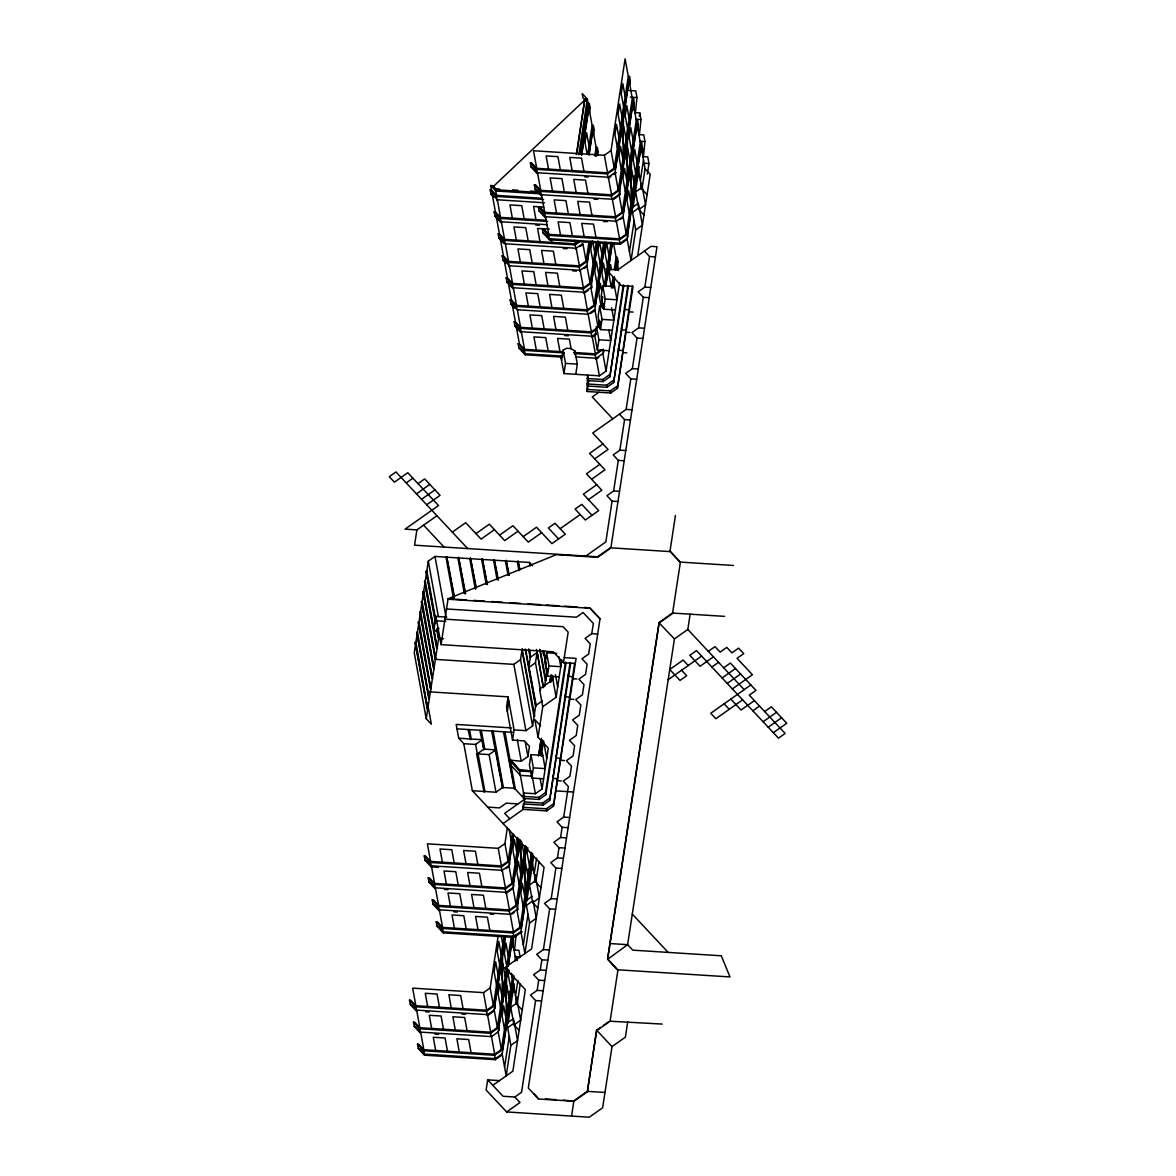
<?xml version="1.0" encoding="UTF-8"?>
<svg xmlns="http://www.w3.org/2000/svg" width="1176" height="1176" viewBox="0 0 1176 1176"><rect width="100%" height="100%" fill="white"/><g stroke="black" fill="none" stroke-linecap="round" stroke-linejoin="round"><path stroke-width="1.5" d="M514.485 950.546L516.117 934.92M516.984 838.12L516.808 852.629L514.397 839.429L512.839 849.616L515.235 862.817M521.218 841.987L520.792 874.621L518.395 861.42L516.837 871.622L519.233 884.808M525.452 845.853L524.79 896.612L522.394 883.411L520.836 893.613L523.232 906.799M635.349 113.161L636.98 97.534L635.79 90.934L629.042 90.508M639.347 135.152L640.979 119.526L639.788 112.925L634.717 112.602M643.345 157.143L644.977 141.517L643.772 134.917L638.715 134.593M542.327 756.021L541.724 752.728L541.827 755.315M614.122 287.164L613.519 283.872L613.666 287.767L614.578 286.576L602.774 285.812L601.215 296.014L603.611 309.2L615.415 309.964M436.957 515.735L416.907 529.891L414.555 545.179L597.584 556.821L610.947 547.384L657.002 246.71L651.092 246.328L617.665 269.936L605.861 269.186L621.237 285.606L633.041 286.356L617.429 388.271L610.756 393.005L587.133 391.49L587.559 375.085L588.691 381.303L587.133 391.49M532.537 565.73L529.465 562.451L434.988 556.439L428.299 561.158L414.261 652.886L426.226 718.727L431.357 724.195L427.505 703.028M446.792 617.121L435.928 616.43L433.679 632.159L439.015 628.396M575.299 663.47L563.48 662.72L553.235 651.783L441.059 644.639L448.085 598.775L466.255 599.922M576.328 154.644L584.869 98.887L576.769 153.762M578.783 154.791L587.324 99.034L582.208 93.566L583.002 97.961L588.132 103.444L589.352 103.517L590.161 107.913L589.323 113.308M580.327 154.394L588.132 103.444L587.324 99.034L586.104 98.96M581.65 153.88L589.352 103.517M581.65 155.394L588.926 107.839L590.161 107.913M587.706 154.306L592.131 125.435L588.926 107.839M588.941 154.291L593.351 125.509L592.131 125.435M589.014 155.305L592.924 129.83L594.159 129.904L593.321 135.299M429.02 691.811L508.091 696.839L506.518 707.041L512.53 740.101L524.349 740.865L529.465 746.334L527.906 756.521L521.218 761.24L509.326 760.034L514.456 788.243L524.702 799.195L523.144 809.382L503.093 823.538M507.326 711.436L508.885 701.249M561.555 360.385L563.113 350.183L566.641 348.243L570.58 348.493L574.917 350.948L577.313 364.134L575.755 374.336M594.821 155.923L596.114 147.426L592.924 129.83M595.967 156.496L597.349 147.5L596.114 147.426M596.364 155.423L596.923 151.822L598.143 151.895L597.599 155.497M619.576 282.784L606.052 371.116L599.378 375.835L563.951 373.571L565.509 363.384L563.113 350.183M508.091 696.839L514.088 729.914L525.907 730.663L532.581 725.945L520.542 659.663L522.188 648.858M512.53 740.101L514.088 729.914M579.4 241.051L575.387 243.873L504.548 239.36L499.418 233.892L498.183 233.818L498.991 238.214L500.212 238.287L503.416 255.883L508.532 261.366L579.386 265.864L586.074 261.146L588.926 242.462M590.337 241.447L587.294 261.234L579.224 266.937L508.37 262.424L502.181 255.809L503.416 255.883M502.181 255.809L502.99 260.205L504.21 260.278L507.415 277.874L512.53 283.357L583.384 287.855L590.073 283.137L586.868 265.541L590.514 241.771M574.403 354.344L574.917 350.948M592.087 241.065L590.793 249.562L593.189 262.762M532.581 725.945L535.712 705.556L528.788 667.483L530.347 657.296L528.921 649.461M590.073 283.137L596.305 242.374M438.486 867.344L431.225 866.888L425.036 860.273L424.242 855.863L425.462 855.952L430.592 861.42L501.432 865.933L508.12 861.214L504.93 843.618L507.4 827.434M614.254 168.124L611.05 150.528L625.103 58.8L628.293 76.396L614.254 168.124L607.566 172.843L536.712 168.33L531.596 162.861L530.361 162.788L531.17 167.183L537.359 173.798L536.55 169.403L530.361 162.788M592.101 287.62L591.293 283.225L597.629 241.844M507.415 277.874L506.18 277.801L506.974 282.196L508.208 282.284L511.413 299.865L516.529 305.348L587.383 309.861L594.071 305.128L590.866 287.547L598.025 240.771M599.216 242.668L597.908 251.164L600.304 264.365M540.504 690.459L535.477 662.764L537.109 652.048L543.239 687.71M508.12 861.214L512.28 834.034M594.071 305.128L603.435 243.976M509.884 864.228L509.355 861.288L513.486 834.313M623.75 114.248L615.474 168.197L607.404 173.901L536.55 169.403M624.838 107.045L629.528 76.469L628.293 76.396M409.498 1000.173L415.701 1006.788L416.495 1011.184L410.306 1004.569L409.498 1000.173L410.733 1000.247L415.863 1005.73L486.702 1010.228L493.391 1005.509L490.186 987.913L498.183 935.758M428.226 877.869L434.429 884.47L435.223 888.88L429.034 882.265L428.226 877.869L429.46 877.943L434.591 883.411L505.43 887.924L512.119 883.205L508.929 865.61L513.603 835.033M534.36 184.779L540.548 191.394L541.357 195.789L535.154 189.174L534.36 184.779L535.595 184.852L540.71 190.336L611.564 194.834L618.253 190.115L615.048 172.519L629.101 80.791L630.321 80.865L629.777 84.466M604.934 242.256L595.291 305.216L587.221 310.92L516.367 306.407L510.178 299.792L511.413 299.865M599.099 320.328L598.055 327.134L594.865 309.538L605.052 242.976M544.032 651.195L543.518 654.606L546.59 657.884M564.26 657.619L576.078 658.369L553.44 806.163L546.752 810.881L523.144 809.382L523.291 803.914L542.959 805.163L549.648 800.444L570.727 662.852M493.391 1005.509L504.063 935.861M512.119 883.205L518.881 839.032M618.253 190.115L632.291 98.387L629.101 80.791M602.744 296.543L601.186 306.745L598.79 293.544L600.348 283.357L601.539 289.957M611.064 242.197L604.302 286.356L601.906 273.155L603.464 262.968L605.861 276.169M495.155 1008.523L494.626 1005.598L502.608 953.427M503.71 946.239L505.092 937.243M513.883 886.219L513.353 883.279L519.954 840.12M620.281 194.599L619.473 190.203L633.526 98.461L632.291 98.387M413.496 1022.164L419.685 1028.78L420.493 1033.175L414.305 1026.56L413.496 1022.164L414.731 1022.238L419.861 1027.721L490.701 1032.219L497.389 1027.501L494.185 1009.905L505.489 936.169M432.224 899.861L438.428 906.475L439.221 910.871L433.033 904.256L432.224 899.861L433.459 899.934L438.589 905.402L509.428 909.915L516.117 905.197L512.912 887.601L520.204 840.032M539.593 206.844L544.708 212.327L615.562 216.825L622.251 212.106L619.046 194.51L633.1 102.782L634.32 102.871L633.217 110.059M599.29 327.207L600.113 321.812M602.318 307.421L602.876 303.82M605.625 285.841L612.24 242.668M544.562 686.666L547.281 668.938M599.378 328.133L600.421 321.327M602.435 308.141L603.023 304.349M605.743 286.562L612.387 243.197M521.527 841.031L519.954 851.233L522.365 864.433M543.621 778.806L531.817 778.056L533.375 767.869L530.979 754.669L542.783 755.418M565.465 662.191L545.488 792.653L538.799 797.372L523.055 796.372L523.57 792.977L535.374 793.727L542.062 789.008L548.31 748.23L538.064 737.293L542.739 706.717L539.549 689.121L552.911 679.669L553.44 676.274M559.232 676.891L547.428 676.126L548.986 665.939L546.59 652.739L556.704 653.386M609.183 350.727L597.364 349.978L598.922 339.791L596.526 326.59L599.907 326.796M612.299 330.338L600.495 329.589L602.053 319.402L599.657 306.201L604.714 306.524M603.611 309.2L605.17 299.013L602.774 285.812M499.491 1080.612L487.687 1079.862L486.129 1090.049L506.621 1111.937L589.279 1117.2L602.641 1107.763L612.005 1046.611L625.382 1037.159L627.719 1021.87M538.505 756.036L541.004 739.704M549.898 681.624L550.736 676.171M538.873 754.683L541.372 738.352M549.986 682.08L551.103 674.818M497.389 1027.501L511.178 937.478M516.117 905.197L525.216 845.735M622.251 212.106L636.289 120.378L633.1 102.782M539.887 755.124L542.224 739.822M551.074 682.065L552.117 675.274M611.417 287.958L612.99 277.771M614.284 269.275L616.106 257.382L613.549 243.314M499.153 1030.514L498.624 1027.589L507.429 970.024M507.988 966.422L512.663 935.846M518.146 909.68L517.352 905.27L526.157 847.72M632.012 156.437L623.471 212.194L615.401 217.898L544.547 213.385L538.358 206.77L539.152 211.166L545.355 217.781L544.547 213.385M632.835 151.042L637.524 120.452L636.289 120.378M502.064 1054.931L495.331 1059.679L424.492 1055.166L418.303 1048.551L417.495 1044.156L418.73 1044.229L423.845 1049.712L494.699 1054.225L501.388 1049.492L498.183 1031.911L507.826 968.95M508.326 965.658L512.236 940.168L513.456 940.256L512.369 947.444M522.144 931.671L514.059 937.375L443.22 932.862L437.031 926.247L436.222 921.852L437.457 921.925L442.573 927.394L513.427 931.907L520.115 927.188L516.911 909.592L526.554 846.647M543.591 228.85L548.707 234.318L619.561 238.831L626.235 234.097L623.045 216.516L637.083 124.774L638.318 124.862L637.495 130.257M612.652 288.046L614.298 277.257M615.401 270.054L617.341 257.471L616.106 257.382M541.21 756.124L543.547 740.836L546.752 758.417M606.052 371.116L602.862 353.52L603.376 350.125M613.005 287.267L614.563 277.08M615.607 270.274L616.9 261.792L618.135 261.866L617.033 269.054M639.259 116.321L639.788 112.925M509.135 970.053L508.355 975.154L510.751 988.34M527.862 847.749L527.083 852.835L529.479 866.036M501.388 1049.492L512.824 974.757M514.912 961.159L515.426 957.764L512.236 940.168M520.115 927.188L531.552 852.438M626.235 234.097L640.288 142.369L637.083 124.774M542.739 706.717L556.116 697.265L561.834 659.898M513.912 975.83L502.608 1049.58L494.537 1055.284L423.683 1050.771L417.495 1044.156M532.64 853.526L521.35 927.261L513.265 932.965L442.411 928.467L436.222 921.852M627.999 237.111L627.47 234.186L641.523 142.458L640.288 142.369M513.544 1018.592L506.871 1023.326L510.869 1045.317L506.18 1075.893L502.181 1053.902L513.883 977.447M532.272 896.288L525.599 901.007L529.597 922.998L524.908 953.574L520.909 931.583L532.61 855.143M638.406 203.213L631.718 207.931L635.716 229.923L631.042 260.499L627.043 238.507L641.082 146.765L642.317 146.853L641.493 152.248M508.091 1023.399L514.162 983.827M526.819 901.095L533.434 857.921M563.48 662.72L568.17 632.144L563.039 626.676L444.969 619.149M632.953 208.005L639.288 166.639M587.412 380.554L603.17 381.553L609.844 376.835L623.207 285.018M523.423 798.445L539.167 799.445L545.855 794.726L566.112 662.455M609.844 376.835L623.868 285.298M504.577 1067.088L509.267 1036.512M515.5 995.749L517.852 980.461M523.305 944.784L527.995 914.208M534.242 873.43L536.579 858.142M629.439 251.693L634.114 221.117M640.361 180.354L643.492 159.965M515.75 1004.216L516.852 997.013M534.477 881.897L535.58 874.709M640.611 188.821L641.435 183.427M522.232 1010.008L517.102 1004.539L520.233 984.15M540.96 887.704L535.83 882.235L538.961 861.846M647.079 194.628L641.964 189.145L645.08 168.771L641.082 146.765M549.648 800.444L570.081 662.47M587.28 386.022L606.963 387.272L613.637 382.553L627.837 285.356M613.637 382.553L628.469 285.724M647.359 174.048L648.976 163.508L647.77 156.908L642.713 156.584M553.44 806.163L574.652 663.102M617.429 388.271L632.409 285.974M637.715 255.78L650.21 174.239L645.08 168.771M543.062 990.751L537.153 990.383L530.479 995.102L535.595 1000.57L521.556 1092.298L514.867 1097.032L503.063 1096.267L487.687 1079.862M537.153 990.383L538.726 980.196L533.595 974.713L540.284 969.994L546.178 970.376M540.284 969.994L541.842 959.807L536.712 954.339L543.4 949.605L549.31 949.987M543.4 949.605L549.648 908.842L544.517 903.374L551.206 898.655L557.115 899.023M551.206 898.655L555.88 868.079L550.765 862.596L557.453 857.877L563.348 858.26M557.453 857.877L559.012 847.69L553.881 842.222L560.57 837.488L566.479 837.871M560.57 837.488L562.128 827.301L557.012 821.833L563.686 817.114L569.596 817.482M563.686 817.114L568.375 786.538L563.245 781.055L569.934 776.336L571.492 766.149L566.376 760.681L573.05 755.962L574.623 745.76L569.493 740.292L576.181 735.573L577.739 725.371L572.609 719.903L579.298 715.184L580.856 704.997L575.74 699.529L582.414 694.795L583.987 684.608L578.857 679.14L585.545 674.421L587.103 664.22L581.973 658.751L588.661 654.032L590.22 643.845L585.104 638.362L591.778 633.644L597.687 634.026M591.778 633.644L593.351 623.456L583.09 612.505L576.416 617.224L446.527 608.962M619.531 491.333L613.637 490.951L606.948 495.669L612.079 501.152L605.831 541.915L585.78 556.072M613.637 490.951L618.311 460.375L613.196 454.906L619.87 450.188L625.779 450.555M619.87 450.188L624.559 419.611L619.429 414.128M594.703 458.875L608.065 449.438L592.704 433.018L626.117 409.41L630.806 378.834L625.676 373.365L632.365 368.647L638.259 369.014M632.365 368.647L637.039 338.071L631.924 332.587L638.612 327.869L644.507 328.251M638.612 327.869L643.287 297.293L638.156 291.824L644.845 287.106L650.754 287.473M644.845 287.106L649.534 256.53L644.404 251.061M600.657 1027.354L596.644 1030.191L587.353 1091.798L573.991 1101.236L538.564 1098.987L528.318 1088.05L600.025 618.738L589.779 607.786L584.325 607.448M571.565 1116.068L573.903 1100.78L587.28 1091.343L604.993 1092.475M596.717 1030.646L610.094 1021.209L617.9 970.244L607.654 959.293L659.148 622.957L672.525 613.505L680.331 562.554L669.997 551.147L675.45 515.47M690.15 614.181L687.813 629.469L674.436 638.906L627.616 944.681L607.654 959.293M426.226 718.727L439.236 634.599M561.143 358.18L562.716 356.108L525.319 353.726L520.204 348.258L518.969 348.184L518.175 343.774L519.395 343.862L524.525 349.331L563.319 351.8M599.657 306.201L598.099 316.403L600.495 329.589M596.526 326.59L594.968 336.777L597.364 349.978M546.59 652.739L545.032 662.941L547.428 676.126M530.979 754.669L529.42 764.856L531.817 778.056M539.843 192.555L496.243 189.777L493.244 186.587L585.031 99.798M536.712 168.33L533.522 150.749L604.376 155.247L611.05 150.528M531.17 167.183L532.39 167.257L537.52 172.74L608.36 177.238L615.048 172.519M610.903 176.4L608.198 178.311L607.404 173.901M613.593 174.504L616.283 172.607M540.548 191.394L611.402 195.907L619.473 190.203M535.154 189.174L536.388 189.262L541.519 194.731L612.358 199.244L619.046 194.51M613.549 199.347L617.591 196.495M498.183 233.818L504.372 240.433L575.226 244.931L579.268 242.08M500.212 238.287L505.342 243.77L576.196 248.268L582.87 243.55L586.074 261.146M580.062 246.49L582.752 244.579M539.152 211.166L540.387 211.254L545.517 216.722L616.356 221.235L623.045 216.516M620.237 219.442L622.927 217.545M632.526 212.327L639.2 207.608L638.671 204.668M638.847 209.534L645.521 204.815L642.331 187.219L635.643 191.938L638.847 209.534L643.963 215.002M626.926 239.536L620.193 244.285L549.339 239.772L543.15 233.157L542.356 228.761L548.545 235.376L619.399 239.889L627.47 234.186M635.716 229.923L642.405 225.204L639.524 209.357M504.21 260.278L509.34 265.761L580.18 270.274L586.868 265.541M584.06 268.481L586.75 266.57M627.043 238.507L620.355 243.226L549.501 238.713L544.385 233.245L543.15 233.157M506.18 277.801L512.369 284.416L583.222 288.928L591.293 283.225M508.208 282.284L513.339 287.752L584.178 292.265L590.866 287.547M588.059 290.472L584.016 293.324L583.222 288.928M510.178 299.792L510.972 304.187L512.207 304.275L517.337 309.744L588.176 314.257L594.865 309.538M590.705 313.419L594.747 310.567M512.207 304.275L515.411 321.871L520.527 327.34L591.381 331.853L596.732 328.075M515.411 321.871L514.177 321.783L520.365 328.398L591.219 332.911L595.247 330.059M514.177 321.783L514.97 326.178L516.205 326.266L521.321 331.735L592.175 336.248L596.188 333.411M596.056 334.454L592.013 337.306L591.219 332.911M406.205 482.895L412.894 478.176M573.579 352.447L595.379 353.844L600.715 350.066M575.226 353.623L595.218 354.902L601.936 350.154M418.024 483.645L424.698 478.926L440.074 495.346L426.712 504.783M576.196 356.96L596.173 358.239L602.862 353.52M598.702 357.401L596.011 359.297L595.218 354.902M416.466 493.846L429.828 484.394M421.581 499.315L434.958 489.877M587.044 378.481L602.788 379.48L609.477 374.762M586.898 383.949L606.581 385.199L613.269 380.48M598.937 392.24L592.263 396.974L612.755 418.847M586.75 389.418L610.373 390.917L617.062 386.198M452.319 532.14L465.696 522.703L481.058 539.122L494.435 529.685M475.942 533.654L489.304 524.202L504.68 540.622L518.043 531.185M602.95 443.955L589.573 453.407L604.949 469.812L591.572 479.264M435.561 623.265L426.124 571.315L426.815 570.816L435.605 619.193M454.392 596.644L446.689 556.66L445.983 557.145L453.48 598.349M465.637 593.821L458.581 557.409L457.876 557.909L464.388 593.733M436.605 647.8L424.565 581.503L425.256 581.018L437.149 648.358L433.885 630.454M499.55 535.154L512.927 525.716L528.303 542.121L541.666 532.684M599.819 464.344L586.457 473.781L601.833 490.201L588.456 499.638M423.007 591.69L423.698 591.205L435.576 658.56L423.007 591.69L435.046 657.987M476.221 587.412L470.474 558.174L469.768 558.659L475.31 589.117M421.434 601.891L422.14 601.392L434.017 668.747L421.434 601.891L433.488 668.174M487.452 584.575L482.366 558.923L481.66 559.423L486.217 584.501M523.173 536.653L536.535 527.215L551.911 543.635L565.288 534.183L555.028 523.246L548.354 527.965L558.6 538.902M596.702 484.733L583.34 494.17L598.702 510.59L585.339 520.027L575.093 509.076L581.767 504.357L592.013 515.308M419.876 612.079L420.582 611.593L432.459 678.934L419.876 612.079L431.93 678.376M498.374 579.959L494.258 559.673L493.553 560.173L497.139 579.886M418.318 622.28L419.009 621.781L430.901 689.136L418.318 622.28L430.372 688.563M509.281 575.343L506.136 560.438L505.445 560.937L508.047 575.27M560.158 528.715L580.209 514.559M416.76 632.467L417.451 631.968L429.343 699.323L416.76 632.467L428.799 698.75M519.865 568.934L518.028 561.187L517.337 561.687L518.954 570.654M415.201 642.655L415.892 642.169L427.785 709.51L415.201 642.655L427.241 708.952M437.075 629.219L438.707 638.171L437.237 628.146M448.085 598.775L556.336 554.66L597.673 557.292L611.035 547.84L670.085 551.603M522.688 649.755L521.982 650.24L534.022 716.537L534.727 716.037L522.144 649.181M434.797 659.339L513.853 664.381L520.542 659.663M530.347 657.296L537.035 652.577L536.462 649.431M528.788 667.483L535.477 662.764M475.604 744.437L482.292 739.719L483.998 749.127L477.324 753.845L475.604 744.437L463.8 743.688L458.684 738.219L456.17 724.416L511.634 727.944M535.712 705.556L542.386 700.837M724.622 616.371L672.437 613.049L659.075 622.486L607.566 958.837L617.9 970.244M478.059 753.889L484.894 791.507L484.056 792.095L476.574 753.801L489.128 754.595L495.816 749.876L502.652 787.494L495.963 792.212L472.34 790.713L463.8 743.688M668.203 679.684L701.616 656.076M708.305 651.357L714.993 646.638L720.109 652.107L726.797 647.388L731.928 652.856L738.601 648.138L743.732 653.606L737.043 658.325L752.419 674.745L732.369 688.901M713.435 656.825L700.058 666.263L689.812 655.326L696.501 650.607L778.468 738.16L785.156 733.442L749.288 695.134L755.977 690.415L730.355 663.058L723.681 667.777M711.862 667.027L718.551 662.294M524.702 801.958L542.592 803.09L549.28 798.372M722.108 677.964L735.485 668.527M522.761 807.309L546.384 808.809L553.073 804.09M727.238 683.432L740.601 673.995M430.592 861.42L427.388 843.824L498.242 848.337L504.93 843.618M750.861 684.947L710.745 713.259L715.875 718.727L742.615 699.852M424.242 855.863L430.431 862.478L501.27 866.991L509.355 861.288M425.036 860.273L426.271 860.347L431.386 865.815L502.24 870.328L508.929 865.61M506.106 868.535L508.811 866.638M754.419 700.602L741.042 710.039L730.796 699.103M752.861 710.789L759.534 706.07M434.429 884.47L505.268 888.982L513.353 883.279M429.034 882.265L430.269 882.338L435.385 887.807L506.239 892.319L512.912 887.601M512.81 888.63L506.077 893.378L505.268 888.982M764.665 711.553L771.353 706.82L786.715 723.24L773.352 732.677M763.106 721.741L776.469 712.303M768.222 727.209L781.599 717.772M438.428 906.475L509.267 910.974L517.352 905.27M433.033 904.256L434.253 904.329L439.383 909.812L510.237 914.311L516.911 909.592M511.413 914.428L514.103 912.532M526.392 905.402L533.081 900.684L536.271 918.28L529.597 922.998M532.713 902.624L539.402 897.891L536.197 880.31L529.509 885.028L532.713 902.624L537.844 908.092M520.909 931.583L514.221 936.302L443.381 931.804L438.251 926.32L437.031 926.247M415.863 1005.73L412.658 988.134L483.512 992.632L490.186 987.913M415.701 1006.788L486.541 1011.301L494.626 1005.598M410.306 1004.569L411.526 1004.642L416.657 1010.125L487.511 1014.638L494.185 1009.905M494.067 1010.934L487.349 1015.697L486.541 1011.301M419.685 1028.78L490.539 1033.292L498.624 1027.589M414.305 1026.56L415.525 1026.648L420.655 1032.116L491.509 1036.629L498.183 1031.911M507.665 1027.721L514.353 1023.002L513.824 1020.062M513.986 1024.928L520.674 1020.209L517.469 1002.613L510.781 1007.332L513.986 1024.928L519.101 1030.397M510.869 1045.317L517.543 1040.598L514.676 1024.752M502.181 1053.902L495.493 1058.62L424.654 1054.108L419.523 1048.639L418.303 1048.551M492.817 1085.33L512.868 1071.174L525.349 989.633L504.857 967.745L531.596 948.856L544.076 867.315L472.34 790.713M603.332 1025.472L608.668 1021.694M506.621 1111.937L519.998 1102.5L514.867 1097.032M630.233 97.108L636.98 97.534M635.922 119.202L640.979 119.526M636.04 129.507L639.421 129.713M639.92 141.194L644.977 141.517M643.919 163.185L648.976 163.508M632.085 176.282L640.508 176.812M584.59 176.797L588.22 177.032M542.092 198.274L496.551 195.378L491.421 189.909L490.627 185.514L493.082 185.661L496.243 189.777M496.066 188.851L499.712 189.086M512.427 189.895L517.866 190.247M530.596 191.056L536.035 191.409M493.464 196.877L490.995 194.231L490.201 189.836L491.421 189.909M490.627 185.514L495.743 190.982L541.166 193.878M594.027 199.141L597.673 199.376M490.995 194.231L492.23 194.305L497.345 199.773L500.55 217.369L546.09 220.265M490.201 189.836L496.39 196.436L543.621 199.45M497.345 199.773L544.576 202.786M543.694 207.079L533.566 206.432L535.962 219.633M494.185 211.827L500.388 218.442L501.182 222.837L494.993 216.222L494.185 211.827L495.419 211.9L500.55 217.369M603.479 221.485L607.11 221.72M494.993 216.222L496.213 216.296L501.344 221.779L504.548 239.36M500.388 218.442L547.619 221.441M501.344 221.779L546.884 224.675M535.697 225.028L539.328 225.263M549.368 229.173L537.564 228.423L539.96 241.624M563.304 248.533L566.95 248.753M649.534 256.53L655.429 256.897M572.756 270.862L576.387 271.097M643.287 297.293L649.196 297.675M605.17 299.013L616.974 299.762L613.784 282.166M633.07 312.081L629.145 311.831L628.763 309.758L624.823 309.509L624.441 307.436M602.053 319.402L613.857 320.151L611.623 307.833M629.954 332.47L626.014 332.22L625.647 330.147L621.707 329.897L621.325 327.825M637.039 338.071L642.949 338.438M564.759 335.572L568.39 335.807M598.922 339.791L610.741 340.54L608.815 329.986M626.837 352.859L622.898 352.609L622.516 350.536L618.576 350.286L618.208 348.199M518.175 343.774L524.364 350.389L564.333 352.932M518.969 348.184L525.158 354.784L561.496 357.107M565.509 363.384L577.313 364.134M630.806 378.834L636.701 379.216M626.117 409.41L632.026 409.792M624.559 419.611L630.468 419.979M618.311 460.375L624.221 460.757M612.079 501.152L617.973 501.52M416.907 529.891L405.088 529.141L438.516 505.533L407.778 472.708L394.401 482.145L389.285 476.677L395.959 471.958L467.695 548.56M669.997 551.147L680.242 562.084L733.383 565.465M473.516 600.392L484.424 601.083M491.686 601.539L502.578 602.244M509.855 602.7L520.747 603.391M528.009 603.861L540.74 604.67M546.178 605.008L558.894 605.831M564.348 606.169L577.063 606.978M448.174 599.231L589.867 608.242L600.025 618.738M436.737 620.825L445.777 621.398M439.927 638.421L443.543 638.641M548.986 665.939L560.79 666.689L558.997 656.796M576.887 679.008L572.947 678.758L572.58 676.685L568.64 676.435L568.258 674.362M573.77 699.397L569.831 699.147L569.449 697.074L565.524 696.824L565.141 694.751M456.964 728.811L512.427 732.339M458.684 738.219L482.292 739.719M483.998 749.127L495.816 749.876M564.406 760.549L560.467 760.299L560.085 758.226L556.16 757.976L555.778 755.903M531.625 771.133L519.821 770.368L510.56 760.108L509.326 760.034L519.572 770.971L524.702 799.195L504.651 813.351L509.781 818.819M533.375 767.869L545.194 768.619L542.386 753.228M519.733 769.913L528.171 770.456M519.572 770.971L531.39 771.735M561.275 780.938L557.351 780.688L556.968 778.615L553.029 778.365L552.661 776.292M502.652 787.494L514.456 788.243M555.778 790.875L573.491 792.007M518.013 803.914L506.209 803.164L499.521 807.883L487.717 807.133M562.128 827.301L568.037 827.683M559.012 847.69L564.906 848.058M555.88 868.079L561.79 868.447M525.951 869.358L534.389 869.902M444.308 889.453L447.938 889.688M549.648 908.842L555.542 909.224M453.76 911.797L457.39 912.017M490.083 914.105L493.714 914.34M609.903 943.549L627.616 944.681L632.747 950.149L721.3 955.794L729.987 976.933L617.812 969.788M513.868 949.987L518.925 950.311L520.115 956.911L515.059 956.588M515.426 957.764L516.661 957.837L517.19 960.777M541.842 959.807L547.751 960.175M538.726 980.196L544.62 980.563M507.224 991.662L515.661 992.206M535.595 1000.57L541.504 1000.952M662.191 1024.075L610.094 1021.209M425.58 1011.757L429.211 1011.992M461.903 1014.08L465.549 1014.3M435.017 1034.101L438.663 1034.336M545.561 1098.987L556.189 1099.663M563.275 1100.104L573.991 1101.236M498.991 238.214L503.945 243.506M502.99 260.205L505.46 262.851M506.974 282.196L513.177 288.811L512.369 284.416M510.972 304.187L514.691 308.156M514.97 326.178L521.159 332.793L520.365 328.398M687.813 629.469L744.173 689.665M674.436 638.906L659.148 622.957M688.254 665.513L683.124 660.045L669.761 669.482L680.007 680.434L686.696 675.715L681.565 670.232M724.122 703.821L729.238 709.29M423.58 525.172L444.072 547.06M530.435 656.767L530.273 657.825L528.671 649.005M426.124 571.315L435.767 622.045M424.565 581.503L433.238 626.867M540.563 725.768L534.86 719.697L538.064 737.293M519.821 770.368L510.56 760.108M510.134 764.429L520.38 775.381L532.184 776.131L531.655 773.191M632.306 914.105L668.174 952.413M612.005 1046.611L596.644 1030.191L587.353 1091.798M533.933 1093.665L538.564 1098.987M642.816 148.411L643.419 151.704M629.528 76.469L630.321 80.865M633.526 98.461L634.32 102.871M637.524 120.452L638.318 124.862M641.523 142.458L642.317 146.853M625.176 96.785L622.78 83.584L621.222 93.771L623.618 106.972L622.927 159.539L620.531 146.353L618.973 156.54L621.369 169.741M629.175 118.776L626.779 105.575L625.22 115.763L627.616 128.963L626.926 181.53L624.529 168.344L622.971 178.531L625.367 191.732M633.173 140.767L630.777 127.567L629.204 137.768L631.615 150.954L630.924 203.521L628.528 190.336L626.97 200.523L629.366 213.723M637.171 162.758L634.775 149.558L633.202 159.76L635.599 172.946M637.965 167.154L641.964 189.145M622.06 117.159L619.664 103.973L618.091 114.16L620.487 127.361M626.058 139.15L623.648 125.964L622.089 136.151L624.485 149.352M630.042 161.156L627.646 147.956L626.088 158.143L628.484 171.343M634.04 183.147L631.644 169.947L630.086 180.134L632.482 193.334M618.929 137.548L616.533 124.347L614.975 134.549L617.371 147.735M604.376 155.247L607.566 172.843M608.36 177.238L611.564 194.834M612.358 199.244L615.562 216.825M616.356 221.235L619.561 238.831M611.402 195.907L611.932 198.832M615.401 217.898L616.195 222.293M619.399 239.889L620.193 244.285M593.351 125.509L594.159 129.904M597.349 147.5L598.143 151.895M617.341 257.471L618.135 261.866M596.923 151.822L597.555 155.335M616.9 261.792L618.502 270.583M589 145.809L586.604 132.623L585.045 142.811L587.147 154.365M608.992 255.78L606.595 242.579L605.023 252.781L607.419 265.967M611.491 269.524L610.579 264.571L609.021 274.772L611.123 286.312M599.775 242.624L601.862 254.178M583.957 171.343L581.547 158.143L569.743 157.393L572.139 170.594M587.941 193.334L585.545 180.134L573.741 179.384L576.137 192.585M591.94 215.326L589.543 202.14L577.739 201.375L580.135 214.576M595.938 237.317L593.542 224.131L581.738 223.381L584.134 236.567M592.645 241.021L594.747 252.561M598.746 274.552L596.35 261.366L594.791 271.553L597.188 284.754M603.288 349.199L603.817 352.124M610.373 390.917L610.756 393.005M606.581 385.199L606.963 387.272M602.788 379.48L603.17 381.553M574.755 240.36L575.387 243.873M576.196 248.268L579.386 265.864M580.18 270.274L583.384 287.855M584.178 292.265L587.383 309.861M588.176 314.257L591.381 331.853M592.175 336.248L595.379 353.844M596.173 358.239L599.378 375.835M575.226 244.931L576.019 249.341M579.224 266.937L580.018 271.333M587.221 310.92L587.75 313.845M560.335 169.844L557.938 156.643L546.134 155.893L548.53 169.094M564.333 191.835L561.937 178.634L550.118 177.885L552.529 191.085M568.331 213.826L565.935 200.626L554.116 199.876L556.513 213.076M572.33 235.817L569.934 222.617L558.115 221.867L560.511 235.068M551.176 239.081L551.779 242.374M555.778 264.365L553.367 251.164L541.563 250.414L543.959 263.615M559.761 286.356L557.365 273.155L545.561 272.406L547.957 285.606M563.76 308.347L561.364 295.161L549.56 294.397L551.956 307.597M567.758 330.338L565.362 317.152L553.558 316.403L555.954 329.589M571.154 349.037L569.36 339.144L557.556 338.394L559.952 351.58M537.52 172.74L540.71 190.336M541.519 194.731L544.708 212.327M545.517 216.722L548.707 234.318M548.545 235.376L549.339 239.772M560.746 355.99L563.951 373.571M524.158 218.883L521.762 205.682L509.958 204.933L512.354 218.119M528.156 240.874L525.76 227.674L513.956 226.924L516.352 240.124M532.155 262.865L529.759 249.665L517.955 248.915L520.351 262.116M536.153 284.857L533.757 271.656L521.938 270.906L524.349 284.107M540.151 306.848L537.755 293.647L525.937 292.897L528.333 306.098M544.15 328.839L541.739 315.638L529.935 314.889L532.331 328.089M548.148 350.83L545.737 337.644L533.933 336.88L536.33 350.081M495.743 190.982L496.551 195.378M505.342 243.77L508.532 261.366M509.34 265.761L512.53 283.357M513.339 287.752L516.529 305.348M517.337 309.744L520.527 327.34M521.321 331.735L524.525 349.331M496.39 196.436L497.183 200.846M504.372 240.433L504.916 243.359M508.37 262.424L509.179 266.82M516.367 306.407L516.896 309.332M524.364 350.389L525.158 354.784M493.082 185.661L493.244 186.587M492.23 194.305L495.419 211.9M496.213 216.296L499.418 233.892M516.205 326.266L519.395 343.862M555.44 674.759L557.674 687.078M552.911 679.669L556.116 697.265M529.465 562.451L530.111 566.038M543.694 650.695L546.208 664.543M543.533 651.754L546.987 670.79M543.136 650.475L544.312 654.635L543.621 655.12L542.856 651.019M540.166 650.034L546.134 680.492L545.429 680.992L539.681 649.328M537.109 652.048L543.4 686.652M518.028 561.187L519.66 570.154M529.685 650.284L530.317 653.812M525.672 649.666L536.3 705.776L535.595 706.276L525.187 648.946M540.651 743.688L541.195 746.628M506.136 560.438L508.752 574.77M545.488 792.653L545.855 794.726M546.384 808.809L546.752 810.881M540.151 778.438L542.062 789.008M542.592 803.09L542.959 805.163M538.799 797.372L539.167 799.445M513.853 664.381L525.907 730.663M494.258 559.673L497.83 579.386M532.507 777.88L535.374 793.727M525.305 742.188L527.906 756.521M517.308 739.733L521.218 761.24M482.366 558.923L486.923 584.002M530.435 852.541L531.038 855.849M531.831 860.244L535.83 882.235M504.945 731.869L515.191 788.288L514.353 788.89L503.46 731.766M470.474 558.174L476.001 588.617M521.821 842.692L523.923 854.232M527.921 876.223L525.525 863.037L523.952 873.224L526.363 886.425M517.469 837.488L518.366 842.428M493.126 731.119L503.387 787.538L502.549 788.126L491.656 731.016M498.065 763.445L498.712 766.972M499.344 770.5L499.991 774.028M509.149 829.286L511.251 840.825M458.581 557.409L465.093 593.248M489.128 754.595L495.963 792.212M481.322 730.37L484.747 749.171L483.909 749.759L479.852 730.267M482.969 744.629L483.601 748.054M446.689 556.66L454.186 597.864M498.242 848.337L501.432 865.933M502.24 870.328L505.43 887.924M506.239 892.319L509.428 909.915M510.237 914.311L513.427 931.907M501.27 866.991L502.079 871.387M509.267 910.974L509.796 913.914M513.265 932.965L514.059 937.375M512.927 937.316L513.456 940.256M469.518 729.605L471.223 739.013L470.385 739.601L468.033 729.517M508.311 956.162L505.915 942.961L504.357 953.148L506.753 966.349L506.062 1018.916L503.666 1005.73L502.108 1015.917L504.504 1029.118M511.413 973.199L512.31 978.153M513.104 982.548L517.102 1004.539M434.988 556.439L446.057 617.356M501.255 936.111L502.755 944.357L502.064 996.925L499.668 983.739L498.11 993.926L500.506 1007.126M501.196 954.544L498.8 941.359L497.242 951.546L499.638 964.746M505.195 976.536L502.799 963.35L501.226 973.537L503.637 986.737M509.193 998.542L506.797 985.341L505.224 995.528L507.62 1008.729M428.299 561.158L438.383 616.694M435.928 616.43L441.059 644.639M436.869 630.439L438.163 637.598M477.824 864.433L475.427 851.233L463.609 850.483L466.019 863.669M481.822 886.425L479.426 873.224L467.607 872.474L470.018 885.675M485.82 908.416L483.424 895.215L471.605 894.466L474.001 907.666M489.819 930.407L487.408 917.207L475.604 916.457L478 929.657M498.08 974.933L495.669 961.733L494.111 971.935L496.507 985.12M483.512 992.632L486.702 1010.228M487.511 1014.638L490.701 1032.219M491.509 1036.629L494.699 1054.225M490.539 1033.292L491.068 1036.218M494.537 1055.284L495.331 1059.679M454.201 862.919L451.805 849.733L440 848.984L442.397 862.17M458.199 884.911L455.803 871.725L443.999 870.975L446.395 884.161M462.197 906.917L459.801 893.716L447.997 892.966L450.393 906.152M466.196 928.908L463.8 915.707L451.996 914.957L454.392 928.158M463.094 1008.729L460.698 995.528L448.879 994.778L451.275 1007.979M467.092 1030.72L464.682 1017.519L452.878 1016.77L455.274 1029.97M471.091 1052.711L468.68 1039.525L456.876 1038.761L459.272 1051.961M431.386 865.815L434.591 883.411M435.385 887.807L438.589 905.402M439.383 909.812L442.573 927.394M430.431 862.478L431.225 866.888M442.411 928.467L443.22 932.862M439.471 1007.229L437.075 994.029L425.271 993.279L427.667 1006.48M443.47 1029.22L441.074 1016.02L429.269 1015.27L431.665 1028.471M447.468 1051.212L445.072 1038.011L433.268 1037.261L435.664 1050.462M416.657 1010.125L419.861 1027.721M420.655 1032.116L423.845 1049.712M423.683 1050.771L424.492 1055.166"/></g></svg>
